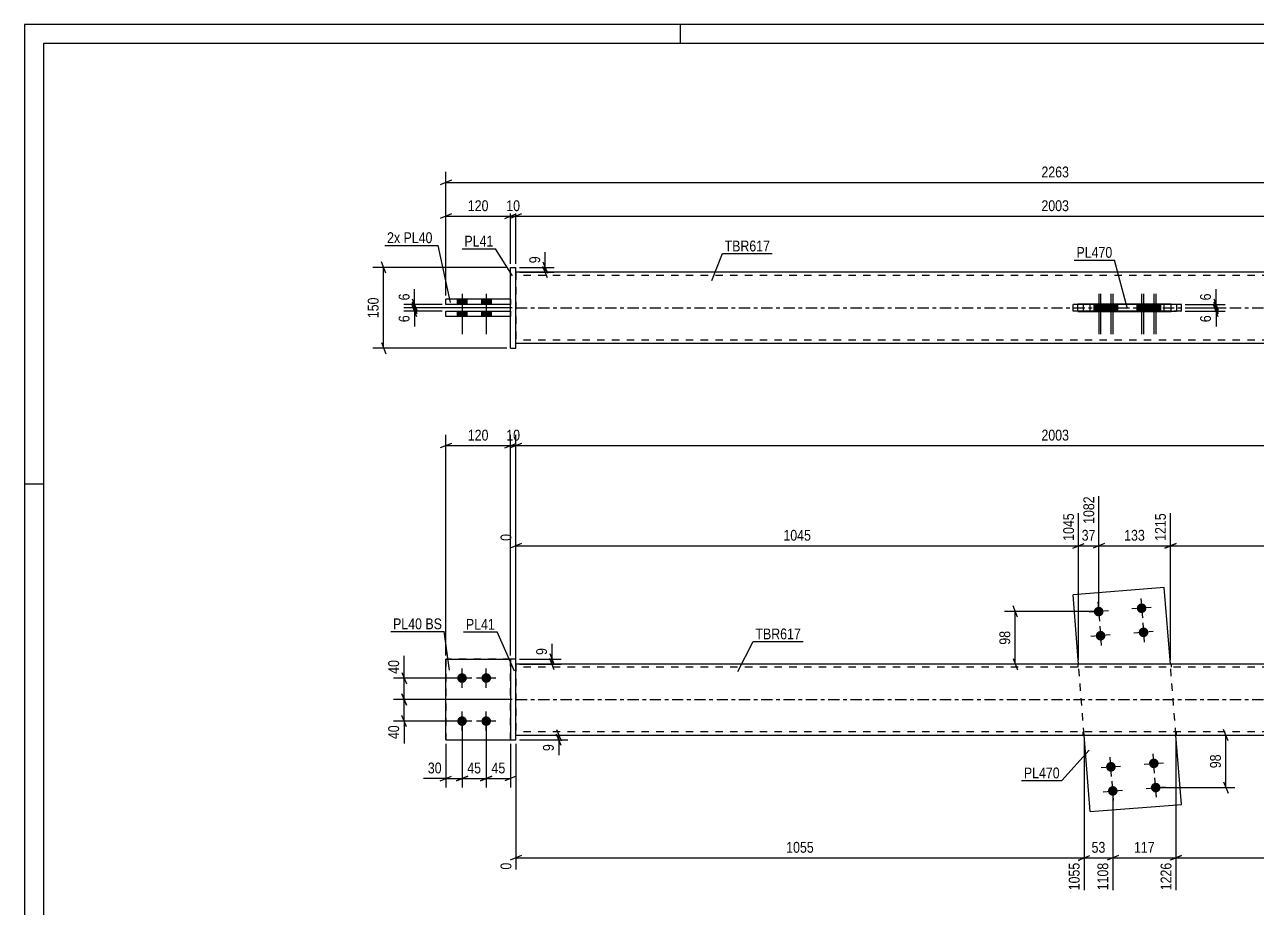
# Model space of a CAD drawing. Header units: millimetres. Extents: x 0 to 594, y 0 to 420.
# Drawn here: x 0 to 327, y 185.4 to 420 of the extents above; entities that cross this region are included whole.
import ezdxf

# ---------------------------------------------------------------- set-up
doc = ezdxf.new("R2010")
doc.units = ezdxf.units.MM
doc.linetypes.add('DXK_LINE_DOT2', pattern=[3.9198, 1.9599, -1.9599])
doc.linetypes.add('DXK_LINE_DOT3', pattern=[5.9187, 2.979, -0.9799, 0.9799, -0.9799])
doc.styles.add('Arial Narrow', font='ARIALN.TTF', dxfattribs={"height": 0.2})

# ---------------------------------------------------------------- blocks, each defined once
blk = doc.blocks.new('Unknown-585759001-1127')
at = {"color": 5, "linetype": 'Continuous'}
for p, q in [((594, 420), (0, 420)), ((0, 420), (0, 0)), ((174, 415), (174, 420)), ((589, 415), (5, 415)), ((5, 415), (5, 5)), ((5, 298), (0, 298))]:
    blk.add_line(p, q, dxfattribs=at)
blk = doc.blocks.new('Bolt-585759001-1925 - 1917')
at = {"linetype": 'Continuous'}
for points in [[(286.88, 222.91, -1), (289.45, 223.11, -1)], [(298.28, 223.8, -1), (300.84, 224, -1)], [(287.39, 216.5, -1), (289.95, 216.7, -1)], [(298.78, 217.39, -1), (301.35, 217.59, -1)]]:
    blk.add_hatch(color=1, dxfattribs=at).paths.add_polyline_path(points)
at = {"color": 1, "linetype": 'Continuous'}
for p, q in [((299.76, 221.34), (299.36, 226.47)), ((285.6, 222.8), (290.73, 223.21)), ((288.37, 220.44), (287.97, 225.57)), ((297, 223.7), (302.12, 224.1)), ((288.87, 214.03), (288.47, 219.16)), ((300.27, 214.93), (299.86, 220.06)), ((286.11, 216.4), (291.23, 216.8)), ((297.5, 217.29), (302.63, 217.69))]:
    blk.add_line(p, q, dxfattribs=at)
blk = doc.blocks.new('Bolt-585759001-1926 - 1917')
at = {"linetype": 'Continuous'}
for points in [[(286.21, 264.31, -1), (283.65, 264.11, -1)], [(297.6, 265.21, -1), (295.04, 265.01, -1)], [(286.71, 257.9, -1), (284.15, 257.7, -1)], [(298.11, 258.8, -1), (295.54, 258.6, -1)]]:
    blk.add_hatch(color=1, dxfattribs=at).paths.add_polyline_path(points)
at = {"color": 1, "linetype": 'Continuous'}
for p, q in [((284.73, 266.77), (285.13, 261.65)), ((298.89, 265.31), (293.76, 264.9)), ((296.12, 267.67), (296.52, 262.54)), ((287.49, 264.41), (282.36, 264.01)), ((285.23, 260.37), (285.63, 255.24)), ((299.39, 258.9), (294.26, 258.5)), ((296.62, 261.26), (297.03, 256.13)), ((288, 258), (282.87, 257.6))]:
    blk.add_line(p, q, dxfattribs=at)
blk = doc.blocks.new('Part-585759001-1943 - 1917')
at = {"color": 2, "linetype": 'Continuous'}
for p, q in [((302.34, 270.59), (278.13, 268.69)), ((279.57, 250.28), (278.13, 268.69)), ((303.94, 250.28), (302.34, 270.59)), ((282.65, 211.11), (281.06, 231.42)), ((306.86, 213.01), (305.42, 231.42)), ((282.65, 211.11), (306.86, 213.01))]:
    blk.add_line(p, q, dxfattribs=at)
at = {"color": 7, "linetype": 'DXK_LINE_DOT2'}
for p, q in [((281.06, 231.42), (279.57, 250.28)), ((305.42, 231.42), (303.94, 250.28))]:
    blk.add_line(p, q, dxfattribs=at)
blk = doc.blocks.new('Bolt-585759001-1927 - 1917')
at = {"linetype": 'Continuous'}
for points in [[(116.03, 245.28, -1), (116.03, 247.85, -1)], [(122.46, 245.28, -1), (122.46, 247.85, -1)], [(116.03, 233.85, -1), (116.03, 236.42, -1)], [(122.46, 233.85, -1), (122.46, 236.42, -1)]]:
    blk.add_hatch(color=1, dxfattribs=at).paths.add_polyline_path(points)
at = {"color": 1, "linetype": 'Continuous'}
for p, q in [((116.03, 243.99), (116.03, 249.14)), ((122.46, 243.99), (122.46, 249.14)), ((118.6, 246.57), (113.46, 246.57)), ((125.03, 246.57), (119.89, 246.57)), ((116.03, 232.57), (116.03, 237.71)), ((122.46, 232.57), (122.46, 237.71)), ((118.6, 235.14), (113.46, 235.14)), ((125.03, 235.14), (119.89, 235.14))]:
    blk.add_line(p, q, dxfattribs=at)
blk = doc.blocks.new('Part-585759001-1958 - 1917')
at = {"color": 2, "linetype": 'Continuous'}
for p, q in [((130.32, 251.57), (128.89, 251.57)), ((128.89, 251.57), (128.89, 230.14)), ((130.32, 230.14), (130.32, 251.57)), ((128.89, 230.14), (130.32, 230.14))]:
    blk.add_line(p, q, dxfattribs=at)
blk = doc.blocks.new('Part-585759001-1963 - 1917')
at = {"color": 7, "linetype": 'DXK_LINE_DOT2'}
for p, q in [((128.89, 251.57), (111.74, 251.57)), ((111.74, 251.57), (111.74, 230.14)), ((128.89, 230.14), (128.89, 251.57)), ((111.74, 230.14), (128.89, 230.14))]:
    blk.add_line(p, q, dxfattribs=at)
blk = doc.blocks.new('Part-585759001-1968 - 1917')
at = {"color": 2, "linetype": 'Continuous'}
for p, q in [((111.74, 230.14), (111.74, 251.57)), ((111.74, 251.57), (128.89, 251.57)), ((111.74, 230.14), (128.89, 230.14))]:
    blk.add_line(p, q, dxfattribs=at)
at = {"color": 7, "linetype": 'DXK_LINE_DOT2'}
blk.add_line((128.89, 230.14), (128.89, 251.57), dxfattribs=at)
blk = doc.blocks.new('Part-585759001-1984 - 1917')
at = {"linetype": 'Continuous'}
blk.add_hatch(color=2, dxfattribs=at).paths.add_polyline_path([(373.62, 250.28), (372.82, 251.68), (374.42, 251.68)])
at = {"color": 2, "linetype": 'Continuous'}
for p, q in [((416.48, 250.28), (130.32, 250.28)), ((373.62, 250.28), (372.82, 251.68)), ((372.82, 251.68), (374.42, 251.68)), ((374.42, 251.68), (373.62, 250.28)), ((130.32, 231.42), (416.48, 231.42))]:
    blk.add_line(p, q, dxfattribs=at)
at = {"color": 7, "linetype": 'DXK_LINE_DOT2'}
for p, q in [((130.32, 250.28), (130.32, 231.42)), ((416.48, 249.42), (130.32, 249.42)), ((279.43, 250.28), (279.43, 249.42)), ((304.15, 250.28), (304.15, 249.42)), ((416.48, 231.42), (416.48, 250.28)), ((416.48, 232.28), (130.32, 232.28)), ((280.85, 231.42), (280.85, 232.28)), ((305.56, 231.42), (305.56, 232.28))]:
    blk.add_line(p, q, dxfattribs=at)
at = {"color": 7, "linetype": 'DXK_LINE_DOT3'}
blk.add_line((130.32, 240.85), (416.48, 240.85), dxfattribs=at)
at = {"color": 2, "linetype": 'Continuous'}
blk.add_circle((373.62, 251.18), 1, dxfattribs=at)
blk = doc.blocks.new('Bolt-585759001-2445 - 2437')
at = {"linetype": 'Continuous'}
for points in [[(114.74, 345.69), (117.32, 345.69), (117.32, 347.11), (114.74, 347.11)], [(114.74, 345.69), (117.32, 345.69), (117.32, 347.11), (114.74, 347.11)], [(121.17, 345.69), (123.74, 345.69), (123.74, 347.11), (121.17, 347.11)], [(121.17, 345.69), (123.74, 345.69), (123.74, 347.11), (121.17, 347.11)], [(114.74, 342.54), (117.32, 342.54), (117.32, 343.97), (114.74, 343.97)], [(114.74, 342.54), (117.32, 342.54), (117.32, 343.97), (114.74, 343.97)], [(121.17, 342.54), (123.74, 342.54), (123.74, 343.97), (121.17, 343.97)], [(121.17, 342.54), (123.74, 342.54), (123.74, 343.97), (121.17, 343.97)]]:
    blk.add_hatch(color=1, dxfattribs=at).paths.add_polyline_path(points)
at = {"color": 1, "linetype": 'Continuous'}
for p, q in [((114.74, 347.11), (114.74, 345.69)), ((114.74, 347.11), (114.74, 345.69)), ((116.03, 348.54), (116.03, 337.83)), ((116.03, 348.54), (116.03, 337.83)), ((117.32, 347.11), (117.32, 345.69)), ((117.32, 347.11), (117.32, 345.69)), ((121.17, 347.11), (121.17, 345.69)), ((121.17, 347.11), (121.17, 345.69)), ((122.46, 348.54), (122.46, 337.83)), ((122.46, 348.54), (122.46, 337.83)), ((123.74, 347.11), (123.74, 345.69)), ((123.74, 347.11), (123.74, 345.69)), ((114.74, 343.97), (114.74, 342.54)), ((114.74, 343.97), (114.74, 342.54)), ((117.32, 343.97), (117.32, 342.54)), ((117.32, 343.97), (117.32, 342.54)), ((121.17, 343.97), (121.17, 342.54)), ((121.17, 343.97), (121.17, 342.54)), ((123.74, 343.97), (123.74, 342.54)), ((123.74, 343.97), (123.74, 342.54))]:
    blk.add_line(p, q, dxfattribs=at)
blk = doc.blocks.new('Part-585759001-2450 - 2437')
at = {"color": 2, "linetype": 'Continuous'}
for p, q in [((278.13, 343.97), (278.13, 345.69)), ((304.15, 345.69), (278.13, 345.69)), ((304.15, 343.97), (278.13, 343.97)), ((302.34, 343.97), (302.34, 345.69))]:
    blk.add_line(p, q, dxfattribs=at)
at = {"color": 7, "linetype": 'DXK_LINE_DOT2'}
for p, q in [((282.65, 343.97), (282.65, 345.69)), ((306.86, 345.69), (304.15, 345.69)), ((306.86, 343.97), (304.15, 343.97)), ((306.86, 343.97), (306.86, 345.69))]:
    blk.add_line(p, q, dxfattribs=at)
blk = doc.blocks.new('Part-585759001-2455 - 2437')
at = {"color": 2, "linetype": 'Continuous'}
for p, q in [((111.74, 343.97), (128.89, 343.97)), ((111.74, 342.54), (111.74, 343.97)), ((128.89, 343.97), (128.89, 342.54)), ((128.89, 342.54), (111.74, 342.54))]:
    blk.add_line(p, q, dxfattribs=at)
blk = doc.blocks.new('Bolt-585759001-2461 - 2437')
at = {"linetype": 'Continuous'}
for points in [[(286.88, 343.97), (289.45, 343.97), (289.45, 345.69), (286.88, 345.69)], [(287.38, 343.97), (289.96, 343.97), (289.96, 345.69), (287.38, 345.69)], [(298.27, 343.97), (300.85, 343.97), (300.85, 345.69), (298.27, 345.69)], [(298.78, 343.97), (301.35, 343.97), (301.35, 345.69), (298.78, 345.69)]]:
    blk.add_hatch(color=1, dxfattribs=at).paths.add_polyline_path(points)
at = {"color": 1, "linetype": 'Continuous'}
for p, q in [((288.17, 348.54), (288.17, 337.83)), ((288.67, 348.54), (288.67, 337.83)), ((299.56, 348.54), (299.56, 337.83)), ((300.06, 348.54), (300.06, 337.83)), ((286.88, 345.69), (286.88, 343.97)), ((287.38, 345.69), (287.38, 343.97)), ((289.45, 345.69), (289.45, 343.97)), ((289.96, 345.69), (289.96, 343.97)), ((298.27, 345.69), (298.27, 343.97)), ((298.78, 345.69), (298.78, 343.97)), ((300.85, 345.69), (300.85, 343.97)), ((301.35, 345.69), (301.35, 343.97))]:
    blk.add_line(p, q, dxfattribs=at)
blk = doc.blocks.new('Bolt-585759001-2462 - 2437')
at = {"linetype": 'Continuous'}
for points in [[(286.21, 345.69), (283.64, 345.69), (283.64, 343.97), (286.21, 343.97)], [(286.72, 345.69), (284.15, 345.69), (284.15, 343.97), (286.72, 343.97)], [(297.61, 345.69), (295.04, 345.69), (295.04, 343.97), (297.61, 343.97)], [(298.11, 345.69), (295.54, 345.69), (295.54, 343.97), (298.11, 343.97)]]:
    blk.add_hatch(color=1, dxfattribs=at).paths.add_polyline_path(points)
at = {"color": 1, "linetype": 'Continuous'}
for p, q in [((284.93, 348.54), (284.93, 337.83)), ((285.43, 348.54), (285.43, 337.83)), ((296.32, 348.54), (296.32, 337.83)), ((296.83, 348.54), (296.83, 337.83)), ((283.64, 345.69), (283.64, 343.97)), ((284.15, 345.69), (284.15, 343.97)), ((286.21, 345.69), (286.21, 343.97)), ((286.72, 345.69), (286.72, 343.97)), ((295.04, 345.69), (295.04, 343.97)), ((295.54, 345.69), (295.54, 343.97)), ((297.61, 345.69), (297.61, 343.97)), ((298.11, 345.69), (298.11, 343.97))]:
    blk.add_line(p, q, dxfattribs=at)
blk = doc.blocks.new('Part-585759001-2472 - 2437')
at = {"linetype": 'Continuous'}
blk.add_hatch(color=2, dxfattribs=at).paths.add_polyline_path([(373.62, 344.83), (372.82, 346.23), (374.42, 346.23)])
at = {"color": 2, "linetype": 'Continuous'}
for p, q in [((416.48, 354.26), (130.32, 354.26)), ((279.43, 345.83), (279.43, 345.69)), ((304.15, 345.83), (279.43, 345.83)), ((279.43, 343.83), (279.43, 343.97)), ((279.43, 343.83), (304.15, 343.83)), ((280.85, 345.69), (280.85, 345.83)), ((280.85, 343.83), (280.85, 343.97)), ((304.15, 343.83), (304.15, 345.83)), ((373.62, 344.83), (372.82, 346.23)), ((372.82, 346.23), (374.42, 346.23)), ((374.42, 346.23), (373.62, 344.83)), ((416.48, 335.4), (130.32, 335.4))]:
    blk.add_line(p, q, dxfattribs=at)
at = {"color": 7, "linetype": 'DXK_LINE_DOT2'}
for p, q in [((130.32, 354.26), (130.32, 335.4)), ((416.48, 353.4), (130.32, 353.4)), ((416.48, 354.26), (416.48, 335.4)), ((279.43, 343.97), (279.43, 345.83)), ((280.85, 345.83), (280.85, 343.97)), ((304.15, 345.83), (305.56, 345.83)), ((305.56, 343.83), (304.15, 343.83)), ((305.56, 345.83), (305.56, 343.83)), ((416.48, 336.26), (130.32, 336.26))]:
    blk.add_line(p, q, dxfattribs=at)
at = {"color": 7, "linetype": 'DXK_LINE_DOT3'}
blk.add_line((130.32, 344.83), (416.48, 344.83), dxfattribs=at)
at = {"color": 2, "linetype": 'Continuous'}
blk.add_circle((373.62, 345.73), 1, dxfattribs=at)
blk = doc.blocks.new('Part-585759001-2487 - 2437')
at = {"color": 2, "linetype": 'Continuous'}
for p, q in [((128.89, 347.11), (111.74, 347.11)), ((111.74, 345.69), (111.74, 347.11)), ((128.89, 347.11), (128.89, 345.69)), ((128.89, 345.69), (111.74, 345.69))]:
    blk.add_line(p, q, dxfattribs=at)
blk = doc.blocks.new('Part-585759001-2492 - 2437')
at = {"color": 2, "linetype": 'Continuous'}
for p, q in [((128.89, 334.11), (128.89, 355.54)), ((128.89, 355.54), (130.32, 355.54)), ((130.32, 334.11), (130.32, 355.54)), ((128.89, 334.11), (130.32, 334.11))]:
    blk.add_line(p, q, dxfattribs=at)
blk = doc.blocks.new('StraightDimension-585759001-2059 - 1917')
at = {"color": 7, "linetype": 'Continuous'}
for p, q in [((116.03, 234.14), (116.03, 217.51)), ((122.46, 234.14), (122.46, 217.51)), ((114.53, 219.31), (117.53, 220.51)), ((116.03, 219.91), (122.46, 219.91)), ((123.96, 220.51), (120.96, 219.31))]:
    blk.add_line(p, q, dxfattribs=at)
at = {"color": 0}
blk.add_wipeout([(121.67, 220.66), (121.67, 224.86), (116.82, 224.86), (116.82, 220.66)], dxfattribs=at)
at = {"color": 3, "style": 'Arial Narrow'}
blk.add_text('45', height=2.863, dxfattribs=at).set_placement((117.42, 221.26))
blk = doc.blocks.new('StraightDimension-585759001-2018 - 1917')
at = {"color": 7, "linetype": 'Continuous'}
for p, q in [((284.93, 265.21), (284.93, 294.8)), ((303.94, 251.28), (303.94, 290.3)), ((286.43, 282.28), (283.43, 281.08)), ((284.93, 281.68), (303.94, 281.68)), ((302.44, 281.08), (305.44, 282.28))]:
    blk.add_line(p, q, dxfattribs=at)
at = {"color": 0}
blk.add_wipeout([(297.77, 282.43), (297.77, 286.63), (291.09, 286.63), (291.09, 282.43)], dxfattribs=at)
at = {"color": 3, "style": 'Arial Narrow'}
blk.add_text('133', height=2.863, dxfattribs=at).set_placement((291.69, 283.03))
at = {"color": 0, "linetype": 'Continuous'}
blk.add_wipeout([(303.34, 290.9), (299.14, 290.9), (299.14, 282.38), (303.34, 282.38)], dxfattribs=at)
at = {"color": 3, "linetype": 'Continuous', "style": 'Arial Narrow'}
blk.add_text('1215', height=2.863, rotation=90.0002, dxfattribs=at).set_placement((302.74, 282.98))
blk = doc.blocks.new('StraightDimension-585759001-2166 - 1917')
at = {"color": 7, "linetype": 'Continuous'}
for p, q in [((100.08, 242.35), (101.28, 239.35)), ((129.32, 240.85), (97.83, 240.85)), ((100.68, 235.14), (100.68, 240.85)), ((101.28, 233.64), (100.08, 236.64)), ((115.03, 235.14), (97.83, 235.14))]:
    blk.add_line(p, q, dxfattribs=at)
at = {"color": 0}
blk.add_wipeout([(99.93, 234.61), (95.73, 234.61), (95.73, 229.76), (99.93, 229.76)], dxfattribs=at)
at = {"color": 7, "linetype": 'Continuous'}
blk.add_line((100.68, 235.14), (100.68, 229.23), dxfattribs=at)
blk.add_line((100.68, 235.14), (100.68, 229.23), dxfattribs=at)
at = {"color": 3, "style": 'Arial Narrow'}
blk.add_text('40', height=2.863, rotation=90.0002, dxfattribs=at).set_placement((99.33, 230.36))
blk = doc.blocks.new('StraightDimension-585759001-2351 - 1917')
at = {"color": 7, "linetype": 'Continuous'}
for p, q in [((128.89, 252.57), (128.89, 311.11)), ((130.32, 252.57), (130.32, 311.11)), ((127.39, 307.66), (130.39, 308.86)), ((131.82, 308.86), (128.82, 307.66)), ((128.89, 308.26), (130.32, 308.26))]:
    blk.add_line(p, q, dxfattribs=at)
at = {"color": 0}
blk.add_wipeout([(132.03, 309.01), (132.03, 313.21), (127.17, 313.21), (127.17, 309.01)], dxfattribs=at)
at = {"color": 3, "style": 'Arial Narrow'}
blk.add_text('10', height=2.863, dxfattribs=at).set_placement((127.77, 309.61))
blk = doc.blocks.new('StraightDimension-585759001-2080 - 1917')
at = {"color": 7, "linetype": 'Continuous'}
for p, q in [((305.42, 230.42), (305.42, 190.23)), ((416.48, 229.14), (416.48, 190.23)), ((306.92, 199.45), (303.92, 198.25)), ((305.42, 198.85), (416.48, 198.85)), ((414.98, 198.25), (417.98, 199.45))]:
    blk.add_line(p, q, dxfattribs=at)
at = {"color": 0}
blk.add_wipeout([(364.29, 199.6), (364.29, 203.8), (357.61, 203.8), (357.61, 199.6)], dxfattribs=at)
at = {"color": 0, "linetype": 'Continuous'}
blk.add_wipeout([(415.88, 198.15), (411.68, 198.15), (411.68, 189.63), (415.88, 189.63)], dxfattribs=at)
at = {"color": 3, "style": 'Arial Narrow'}
blk.add_text('777', height=2.863, dxfattribs=at).set_placement((358.21, 200.2))
at = {"color": 3, "linetype": 'Continuous', "style": 'Arial Narrow'}
blk.add_text('2003', height=2.863, rotation=90.0002, dxfattribs=at).set_placement((415.28, 190.23))
blk = doc.blocks.new('StraightDimension-585759001-2066 - 1917')
at = {"color": 7, "linetype": 'Continuous'}
for p, q in [((122.46, 234.14), (122.46, 217.51)), ((128.89, 229.14), (128.89, 217.51)), ((120.96, 219.31), (123.96, 220.51)), ((122.46, 219.91), (128.89, 219.91)), ((130.39, 220.51), (127.39, 219.31))]:
    blk.add_line(p, q, dxfattribs=at)
at = {"color": 0}
blk.add_wipeout([(128.1, 220.66), (128.1, 224.86), (123.25, 224.86), (123.25, 220.66)], dxfattribs=at)
at = {"color": 3, "style": 'Arial Narrow'}
blk.add_text('45', height=2.863, dxfattribs=at).set_placement((123.85, 221.26))
blk = doc.blocks.new('StraightDimension-585759001-2133 - 1917')
at = {"color": 7, "linetype": 'Continuous'}
for p, q in [((141.12, 232.92), (142.32, 229.92)), ((131.32, 231.42), (144.12, 231.42)), ((131.32, 230.14), (144.12, 230.14)), ((142.32, 228.64), (141.12, 231.64)), ((141.72, 230.14), (141.72, 231.42))]:
    blk.add_line(p, q, dxfattribs=at)
at = {"color": 0}
blk.add_wipeout([(140.97, 229.61), (136.77, 229.61), (136.77, 226.58), (140.97, 226.58)], dxfattribs=at)
at = {"color": 7, "linetype": 'Continuous'}
blk.add_line((141.72, 230.14), (141.72, 226.06), dxfattribs=at)
blk.add_line((141.72, 230.14), (141.72, 226.06), dxfattribs=at)
at = {"color": 3, "style": 'Arial Narrow'}
blk.add_text('9', height=2.86, rotation=90.0002, dxfattribs=at).set_placement((140.37, 227.18))
blk = doc.blocks.new('StraightDimension-585759001-2342 - 1917')
at = {"color": 7, "linetype": 'Continuous'}
for p, q in [((130.32, 252.57), (130.32, 311.11)), ((416.48, 252.57), (416.48, 311.11)), ((131.82, 308.86), (128.82, 307.66)), ((130.32, 308.26), (416.48, 308.26)), ((414.98, 307.66), (417.98, 308.86))]:
    blk.add_line(p, q, dxfattribs=at)
at = {"color": 0}
blk.add_wipeout([(277.65, 309.01), (277.65, 313.21), (269.14, 313.21), (269.14, 309.01)], dxfattribs=at)
at = {"color": 3, "style": 'Arial Narrow'}
blk.add_text('2003', height=2.863, dxfattribs=at).set_placement((269.74, 309.61))
blk = doc.blocks.new('StraightDimension-585759001-2002 - 1917')
at = {"color": 7, "linetype": 'Continuous'}
for p, q in [((284.93, 265.21), (284.93, 294.8)), ((279.57, 251.28), (279.57, 290.3)), ((278.07, 281.08), (281.07, 282.28)), ((279.57, 281.68), (284.93, 281.68)), ((286.43, 282.28), (283.43, 281.08))]:
    blk.add_line(p, q, dxfattribs=at)
at = {"color": 0}
blk.add_wipeout([(284.68, 282.43), (284.68, 286.63), (279.82, 286.63), (279.82, 282.43)], dxfattribs=at)
at = {"color": 0, "linetype": 'Continuous'}
blk.add_wipeout([(284.33, 295.4), (280.13, 295.4), (280.13, 286.88), (284.33, 286.88)], dxfattribs=at)
at = {"color": 3, "linetype": 'Continuous', "style": 'Arial Narrow'}
blk.add_text('1082', height=2.863, rotation=90.0002, dxfattribs=at).set_placement((283.73, 287.48))
at = {"color": 3, "style": 'Arial Narrow'}
blk.add_text('37', height=2.863, dxfattribs=at).set_placement((280.42, 283.03))
blk = doc.blocks.new('StraightDimension-585759001-2142 - 1917')
at = {"color": 7, "linetype": 'Continuous'}
for p, q in [((139.31, 253.07), (140.51, 250.07)), ((131.32, 251.57), (142.31, 251.57)), ((131.32, 250.28), (142.31, 250.28)), ((140.51, 248.78), (139.31, 251.78)), ((139.91, 250.28), (139.91, 251.57))]:
    blk.add_line(p, q, dxfattribs=at)
at = {"color": 0}
blk.add_wipeout([(139.16, 255.12), (134.96, 255.12), (134.96, 252.09), (139.16, 252.09)], dxfattribs=at)
at = {"color": 7, "linetype": 'Continuous'}
blk.add_line((139.91, 251.57), (139.91, 255.64), dxfattribs=at)
blk.add_line((139.91, 251.57), (139.91, 255.64), dxfattribs=at)
at = {"color": 3, "style": 'Arial Narrow'}
blk.add_text('9', height=2.86, rotation=90.0002, dxfattribs=at).set_placement((138.56, 252.69))
blk = doc.blocks.new('StraightDimension-585759001-2120 - 1917')
at = {"color": 7, "linetype": 'Continuous'}
for p, q in [((130.32, 229.14), (130.32, 195.72)), ((281.06, 230.42), (281.06, 190.23)), ((131.82, 199.45), (128.82, 198.25)), ((130.32, 198.85), (281.06, 198.85)), ((279.56, 198.25), (282.56, 199.45))]:
    blk.add_line(p, q, dxfattribs=at)
at = {"color": 0}
blk.add_wipeout([(209.94, 199.6), (209.94, 203.8), (201.43, 203.8), (201.43, 199.6)], dxfattribs=at)
at = {"color": 0, "linetype": 'Continuous'}
for points in [[(129.72, 198.15), (125.52, 198.15), (125.52, 195.12), (129.72, 195.12)], [(280.46, 198.15), (276.26, 198.15), (276.26, 189.63), (280.46, 189.63)]]:
    blk.add_wipeout(points, dxfattribs=at)
at = {"color": 3, "style": 'Arial Narrow'}
blk.add_text('1055', height=2.863, dxfattribs=at).set_placement((202.03, 200.2))
at = {"color": 3, "linetype": 'Continuous', "style": 'Arial Narrow'}
for s, height, p in [('0', 2.86, (129.12, 195.72)), ('1055', 2.863, (279.86, 190.23))]:
    blk.add_text(s, height=height, rotation=90.0002, dxfattribs=at).set_placement(p)
blk = doc.blocks.new('StraightDimension-585759001-1986 - 1917')
at = {"color": 7, "linetype": 'Continuous'}
for p, q in [((279.57, 251.28), (279.57, 290.3)), ((130.32, 251.28), (130.32, 284.81)), ((131.82, 282.28), (128.82, 281.08)), ((130.32, 281.68), (279.57, 281.68)), ((278.07, 281.08), (281.07, 282.28))]:
    blk.add_line(p, q, dxfattribs=at)
at = {"color": 0, "linetype": 'Continuous'}
for points in [[(278.97, 290.9), (274.77, 290.9), (274.77, 282.38), (278.97, 282.38)], [(129.72, 285.41), (125.52, 285.41), (125.52, 282.38), (129.72, 282.38)]]:
    blk.add_wipeout(points, dxfattribs=at)
at = {"color": 0}
blk.add_wipeout([(209.2, 282.43), (209.2, 286.63), (200.69, 286.63), (200.69, 282.43)], dxfattribs=at)
at = {"color": 3, "linetype": 'Continuous', "style": 'Arial Narrow'}
for s, height, p in [('1045', 2.863, (278.37, 282.98)), ('0', 2.86, (129.12, 282.98))]:
    blk.add_text(s, height=height, rotation=90.0002, dxfattribs=at).set_placement(p)
at = {"color": 3, "style": 'Arial Narrow'}
blk.add_text('1045', height=2.863, dxfattribs=at).set_placement((201.29, 283.03))
blk = doc.blocks.new('StraightDimension-585759001-2034 - 1917')
at = {"color": 7, "linetype": 'Continuous'}
for p, q in [((303.94, 251.28), (303.94, 290.3)), ((416.48, 252.57), (416.48, 290.3)), ((305.44, 282.28), (302.44, 281.08)), ((303.94, 281.68), (416.48, 281.68)), ((414.98, 281.08), (417.98, 282.28))]:
    blk.add_line(p, q, dxfattribs=at)
at = {"color": 0, "linetype": 'Continuous'}
blk.add_wipeout([(415.88, 290.9), (411.68, 290.9), (411.68, 282.38), (415.88, 282.38)], dxfattribs=at)
at = {"color": 0}
blk.add_wipeout([(363.55, 282.43), (363.55, 286.63), (356.86, 286.63), (356.86, 282.43)], dxfattribs=at)
at = {"color": 3, "linetype": 'Continuous', "style": 'Arial Narrow'}
blk.add_text('2003', height=2.863, rotation=90.0002, dxfattribs=at).set_placement((415.28, 282.98))
at = {"color": 3, "style": 'Arial Narrow'}
blk.add_text('788', height=2.863, dxfattribs=at).set_placement((357.46, 283.03))
blk = doc.blocks.new('StraightDimension-585759001-2049 - 1917')
at = {"color": 7, "linetype": 'Continuous'}
for p, q in [((116.03, 234.14), (116.03, 217.51)), ((111.74, 229.14), (111.74, 217.51)), ((110.24, 219.31), (113.24, 220.51)), ((111.74, 219.91), (116.03, 219.91)), ((117.53, 220.51), (114.53, 219.31))]:
    blk.add_line(p, q, dxfattribs=at)
at = {"color": 0}
blk.add_wipeout([(111.22, 220.66), (111.22, 224.86), (106.36, 224.86), (106.36, 220.66)], dxfattribs=at)
at = {"color": 7, "linetype": 'Continuous'}
blk.add_line((111.74, 219.91), (105.84, 219.91), dxfattribs=at)
blk.add_line((111.74, 219.91), (105.84, 219.91), dxfattribs=at)
at = {"color": 3, "style": 'Arial Narrow'}
blk.add_text('30', height=2.863, dxfattribs=at).set_placement((106.96, 221.26))
blk = doc.blocks.new('StraightDimension-585759001-2092 - 1917')
at = {"color": 7, "linetype": 'Continuous'}
for p, q in [((305.42, 230.42), (305.42, 190.23)), ((288.67, 215.6), (288.67, 190.23)), ((290.17, 199.45), (287.17, 198.25)), ((288.67, 198.85), (305.42, 198.85)), ((303.92, 198.25), (306.92, 199.45))]:
    blk.add_line(p, q, dxfattribs=at)
at = {"color": 0}
blk.add_wipeout([(300.39, 199.6), (300.39, 203.8), (293.7, 203.8), (293.7, 199.6)], dxfattribs=at)
at = {"color": 3, "style": 'Arial Narrow'}
blk.add_text('117', height=2.863, dxfattribs=at).set_placement((294.3, 200.2))
at = {"color": 0, "linetype": 'Continuous'}
blk.add_wipeout([(304.82, 198.15), (300.62, 198.15), (300.62, 189.63), (304.82, 189.63)], dxfattribs=at)
at = {"color": 3, "linetype": 'Continuous', "style": 'Arial Narrow'}
blk.add_text('1226', height=2.863, rotation=90.0002, dxfattribs=at).set_placement((304.22, 190.23))
blk = doc.blocks.new('StraightDimension-585759001-2106 - 1917')
at = {"color": 7, "linetype": 'Continuous'}
for p, q in [((281.06, 230.42), (281.06, 190.23)), ((288.67, 215.6), (288.67, 190.23)), ((279.56, 198.25), (282.56, 199.45)), ((281.06, 198.85), (288.67, 198.85)), ((290.17, 199.45), (287.17, 198.25))]:
    blk.add_line(p, q, dxfattribs=at)
at = {"color": 0}
blk.add_wipeout([(287.29, 199.6), (287.29, 203.8), (282.44, 203.8), (282.44, 199.6)], dxfattribs=at)
at = {"color": 3, "style": 'Arial Narrow'}
blk.add_text('53', height=2.863, dxfattribs=at).set_placement((283.04, 200.2))
at = {"color": 0, "linetype": 'Continuous'}
blk.add_wipeout([(288.07, 198.15), (283.87, 198.15), (283.87, 189.63), (288.07, 189.63)], dxfattribs=at)
at = {"color": 3, "linetype": 'Continuous', "style": 'Arial Narrow'}
blk.add_text('1108', height=2.863, rotation=90.0002, dxfattribs=at).set_placement((287.47, 190.23))
blk = doc.blocks.new('StraightDimension-585759001-2151 - 1917')
at = {"color": 7, "linetype": 'Continuous'}
for p, q in [((115.03, 246.57), (97.83, 246.57)), ((100.08, 248.07), (101.28, 245.07)), ((100.68, 240.85), (100.68, 246.57)), ((101.28, 239.35), (100.08, 242.35)), ((129.32, 240.85), (97.83, 240.85))]:
    blk.add_line(p, q, dxfattribs=at)
at = {"color": 0}
blk.add_wipeout([(99.93, 251.95), (95.73, 251.95), (95.73, 247.09), (99.93, 247.09)], dxfattribs=at)
at = {"color": 7, "linetype": 'Continuous'}
blk.add_line((100.68, 246.57), (100.68, 252.47), dxfattribs=at)
blk.add_line((100.68, 246.57), (100.68, 252.47), dxfattribs=at)
at = {"color": 3, "style": 'Arial Narrow'}
blk.add_text('40', height=2.863, rotation=90.0002, dxfattribs=at).set_placement((99.33, 247.69))
blk = doc.blocks.new('StraightDimension-585759001-2229 - 1917')
at = {"color": 7, "linetype": 'Continuous'}
for p, q in [((319.28, 229.92), (318.08, 232.92)), ((282.06, 231.42), (321.08, 231.42)), ((318.68, 217.49), (318.68, 231.42)), ((301.06, 217.49), (321.08, 217.49)), ((318.08, 218.99), (319.28, 215.99))]:
    blk.add_line(p, q, dxfattribs=at)
at = {"color": 0}
blk.add_wipeout([(317.93, 226.89), (313.73, 226.89), (313.73, 222.03), (317.93, 222.03)], dxfattribs=at)
at = {"color": 3, "style": 'Arial Narrow'}
blk.add_text('98', height=2.863, rotation=90.0002, dxfattribs=at).set_placement((317.33, 222.63))
blk = doc.blocks.new('StraightDimension-585759001-2273 - 1917')
at = {"color": 7, "linetype": 'Continuous'}
for p, q in [((263.4, 262.71), (262.2, 265.71)), ((283.93, 264.21), (259.95, 264.21)), ((262.8, 250.28), (262.8, 264.21)), ((302.94, 250.28), (259.95, 250.28)), ((262.2, 251.78), (263.4, 248.78))]:
    blk.add_line(p, q, dxfattribs=at)
at = {"color": 0}
blk.add_wipeout([(262.05, 259.67), (257.85, 259.67), (257.85, 254.82), (262.05, 254.82)], dxfattribs=at)
at = {"color": 3, "style": 'Arial Narrow'}
blk.add_text('98', height=2.863, rotation=90.0002, dxfattribs=at).set_placement((261.45, 255.42))
blk = doc.blocks.new('StraightDimension-585759001-2368 - 1917')
at = {"color": 7, "linetype": 'Continuous'}
for p, q in [((111.74, 252.57), (111.74, 311.11)), ((128.89, 252.57), (128.89, 311.11)), ((113.24, 308.86), (110.24, 307.66)), ((111.74, 308.26), (128.89, 308.26)), ((127.39, 307.66), (130.39, 308.86))]:
    blk.add_line(p, q, dxfattribs=at)
at = {"color": 0}
blk.add_wipeout([(123.66, 309.01), (123.66, 313.21), (116.97, 313.21), (116.97, 309.01)], dxfattribs=at)
at = {"color": 3, "style": 'Arial Narrow'}
blk.add_text('120', height=2.863, dxfattribs=at).set_placement((117.57, 309.61))
blk = doc.blocks.new('StraightDimension-585759001-2547 - 2437')
at = {"color": 7, "linetype": 'Continuous'}
for p, q in [((111.74, 348.11), (111.74, 380.96)), ((435.05, 348.11), (435.05, 380.96)), ((113.24, 378.71), (110.24, 377.51)), ((111.74, 378.11), (435.05, 378.11)), ((433.55, 377.51), (436.55, 378.71))]:
    blk.add_line(p, q, dxfattribs=at)
at = {"color": 0}
blk.add_wipeout([(277.65, 378.86), (277.65, 383.06), (269.14, 383.06), (269.14, 378.86)], dxfattribs=at)
at = {"color": 3, "style": 'Arial Narrow'}
blk.add_text('2263', height=2.863, dxfattribs=at).set_placement((269.74, 379.46))
blk = doc.blocks.new('StraightDimension-585759001-2510 - 2437')
at = {"color": 7, "linetype": 'Continuous'}
for p, q in [((129.32, 344.83), (100.59, 344.83)), ((110.74, 343.97), (100.59, 343.97)), ((102.84, 346.33), (104.04, 343.33)), ((104.04, 342.47), (102.84, 345.47)), ((103.44, 343.97), (103.44, 344.83))]:
    blk.add_line(p, q, dxfattribs=at)
at = {"color": 0}
blk.add_wipeout([(102.69, 343.45), (98.49, 343.45), (98.49, 340.42), (102.69, 340.42)], dxfattribs=at)
at = {"color": 7, "linetype": 'Continuous'}
blk.add_line((103.44, 343.97), (103.44, 339.89), dxfattribs=at)
blk.add_line((103.44, 343.97), (103.44, 339.89), dxfattribs=at)
at = {"color": 3, "style": 'Arial Narrow'}
blk.add_text('6', height=2.86, rotation=90.0002, dxfattribs=at).set_placement((102.09, 341.02))
blk = doc.blocks.new('StraightDimension-585759001-2578 - 2437')
at = {"color": 7, "linetype": 'Continuous'}
for p, q in [((131.82, 369.76), (128.82, 368.56)), ((130.32, 356.54), (130.32, 372.01)), ((414.98, 368.56), (417.98, 369.76)), ((416.48, 356.54), (416.48, 372.01)), ((130.32, 369.16), (416.48, 369.16))]:
    blk.add_line(p, q, dxfattribs=at)
at = {"color": 0}
blk.add_wipeout([(277.65, 369.91), (277.65, 374.11), (269.14, 374.11), (269.14, 369.91)], dxfattribs=at)
at = {"color": 3, "style": 'Arial Narrow'}
blk.add_text('2003', height=2.863, dxfattribs=at).set_placement((269.74, 370.51))
blk = doc.blocks.new('StraightDimension-585759001-2588 - 2437')
at = {"color": 7, "linetype": 'Continuous'}
for p, q in [((113.24, 369.76), (110.24, 368.56)), ((111.74, 348.11), (111.74, 372.01)), ((127.39, 368.56), (130.39, 369.76)), ((128.89, 356.54), (128.89, 372.01)), ((111.74, 369.16), (128.89, 369.16))]:
    blk.add_line(p, q, dxfattribs=at)
at = {"color": 0}
blk.add_wipeout([(123.66, 369.91), (123.66, 374.11), (116.97, 374.11), (116.97, 369.91)], dxfattribs=at)
at = {"color": 3, "style": 'Arial Narrow'}
blk.add_text('120', height=2.863, dxfattribs=at).set_placement((117.57, 370.51))
blk = doc.blocks.new('StraightDimension-585759001-2538 - 2437')
at = {"color": 7, "linetype": 'Continuous'}
for p, q in [((307.86, 344.83), (318.45, 344.83)), ((307.86, 343.97), (318.45, 343.97)), ((315.45, 346.33), (316.65, 343.33)), ((316.65, 342.47), (315.45, 345.47)), ((316.05, 343.97), (316.05, 344.83))]:
    blk.add_line(p, q, dxfattribs=at)
at = {"color": 0}
blk.add_wipeout([(315.3, 343.45), (311.1, 343.45), (311.1, 340.42), (315.3, 340.42)], dxfattribs=at)
at = {"color": 7, "linetype": 'Continuous'}
blk.add_line((316.05, 343.97), (316.05, 339.89), dxfattribs=at)
blk.add_line((316.05, 343.97), (316.05, 339.89), dxfattribs=at)
at = {"color": 3, "style": 'Arial Narrow'}
blk.add_text('6', height=2.86, rotation=90.0002, dxfattribs=at).set_placement((314.7, 341.02))
blk = doc.blocks.new('StraightDimension-585759001-2494 - 2437')
at = {"color": 7, "linetype": 'Continuous'}
for p, q in [((102.84, 347.19), (104.04, 344.19)), ((110.74, 345.69), (100.59, 345.69)), ((129.32, 344.83), (100.59, 344.83)), ((104.04, 343.33), (102.84, 346.33)), ((103.44, 344.83), (103.44, 345.69))]:
    blk.add_line(p, q, dxfattribs=at)
at = {"color": 0}
blk.add_wipeout([(102.69, 349.24), (98.49, 349.24), (98.49, 346.21), (102.69, 346.21)], dxfattribs=at)
at = {"color": 7, "linetype": 'Continuous'}
blk.add_line((103.44, 345.69), (103.44, 349.76), dxfattribs=at)
blk.add_line((103.44, 345.69), (103.44, 349.76), dxfattribs=at)
at = {"color": 3, "style": 'Arial Narrow'}
blk.add_text('6', height=2.86, rotation=90.0002, dxfattribs=at).set_placement((102.09, 346.81))
blk = doc.blocks.new('StraightDimension-585759001-2527 - 2437')
at = {"color": 7, "linetype": 'Continuous'}
for p, q in [((95.84, 354.04), (94.64, 357.04)), ((127.89, 355.54), (92.39, 355.54)), ((95.24, 334.11), (95.24, 355.54)), ((127.89, 334.11), (92.39, 334.11)), ((94.64, 335.61), (95.84, 332.61))]:
    blk.add_line(p, q, dxfattribs=at)
at = {"color": 0}
blk.add_wipeout([(94.49, 348.17), (90.29, 348.17), (90.29, 341.49), (94.49, 341.49)], dxfattribs=at)
at = {"color": 3, "style": 'Arial Narrow'}
blk.add_text('150', height=2.863, rotation=90.0002, dxfattribs=at).set_placement((93.89, 342.09))
blk = doc.blocks.new('StraightDimension-585759001-2542 - 2437')
at = {"color": 7, "linetype": 'Continuous'}
for p, q in [((315.45, 347.19), (316.65, 344.19)), ((307.86, 345.69), (318.45, 345.69)), ((307.86, 344.83), (318.45, 344.83)), ((316.65, 343.33), (315.45, 346.33)), ((316.05, 344.83), (316.05, 345.69))]:
    blk.add_line(p, q, dxfattribs=at)
at = {"color": 0}
blk.add_wipeout([(315.3, 349.24), (311.1, 349.24), (311.1, 346.21), (315.3, 346.21)], dxfattribs=at)
at = {"color": 7, "linetype": 'Continuous'}
blk.add_line((316.05, 345.69), (316.05, 349.76), dxfattribs=at)
blk.add_line((316.05, 345.69), (316.05, 349.76), dxfattribs=at)
at = {"color": 3, "style": 'Arial Narrow'}
blk.add_text('6', height=2.86, rotation=90.0002, dxfattribs=at).set_placement((314.7, 346.81))
blk = doc.blocks.new('StraightDimension-585759001-2598 - 2437')
at = {"color": 7, "linetype": 'Continuous'}
for p, q in [((127.39, 368.56), (130.39, 369.76)), ((131.82, 369.76), (128.82, 368.56)), ((128.89, 356.54), (128.89, 372.01)), ((130.32, 356.54), (130.32, 372.01)), ((128.89, 369.16), (130.32, 369.16))]:
    blk.add_line(p, q, dxfattribs=at)
at = {"color": 0}
blk.add_wipeout([(132.03, 369.91), (132.03, 374.11), (127.17, 374.11), (127.17, 369.91)], dxfattribs=at)
at = {"color": 3, "style": 'Arial Narrow'}
blk.add_text('10', height=2.863, dxfattribs=at).set_placement((127.77, 370.51))
blk = doc.blocks.new('StraightDimension-585759001-2639 - 2437')
at = {"color": 7, "linetype": 'Continuous'}
for p, q in [((137.49, 357.04), (138.69, 354.04)), ((131.32, 355.54), (140.49, 355.54)), ((131.32, 354.26), (140.49, 354.26)), ((138.69, 352.76), (137.49, 355.76)), ((138.09, 354.26), (138.09, 355.54))]:
    blk.add_line(p, q, dxfattribs=at)
at = {"color": 0}
blk.add_wipeout([(137.34, 359.1), (133.14, 359.1), (133.14, 356.07), (137.34, 356.07)], dxfattribs=at)
at = {"color": 7, "linetype": 'Continuous'}
blk.add_line((138.09, 355.54), (138.09, 359.62), dxfattribs=at)
blk.add_line((138.09, 355.54), (138.09, 359.62), dxfattribs=at)
at = {"color": 3, "style": 'Arial Narrow'}
blk.add_text('9', height=2.86, rotation=90.0002, dxfattribs=at).set_placement((136.74, 356.67))
blk = doc.blocks.new('Mark-585759001-1954 - 1917')
at = {"color": 0}
blk.add_wipeout([(124.74, 259.39), (124.74, 262.39), (117.06, 262.39), (117.06, 259.39)], dxfattribs=at)
blk.add_wipeout([(124.74, 259.39), (124.74, 262.39), (117.06, 262.39), (117.06, 259.39)], dxfattribs=at)
at = {"color": 30, "linetype": 'Continuous'}
for p in [(116.46, 258.79), (129.96, 248.35)]:
    blk.add_line(p, (125.34, 258.79), dxfattribs=at)
at = {"color": 3, "style": 'Arial Narrow'}
blk.add_text('PL41', height=2.863, dxfattribs=at).set_placement((117.06, 259.39))
blk = doc.blocks.new('Mark-585759001-1939 - 1917')
at = {"color": 0}
blk.add_wipeout([(274.58, 219.94), (274.58, 222.94), (265.08, 222.94), (265.08, 219.94)], dxfattribs=at)
blk.add_wipeout([(274.58, 219.94), (274.58, 222.94), (265.08, 222.94), (265.08, 219.94)], dxfattribs=at)
at = {"color": 30, "linetype": 'Continuous'}
for p in [(282.38, 227.39), (264.48, 219.34)]:
    blk.add_line(p, (275.18, 219.34), dxfattribs=at)
at = {"color": 3, "style": 'Arial Narrow'}
blk.add_text('PL470', height=2.863, dxfattribs=at).set_placement((265.08, 219.94))
blk = doc.blocks.new('Mark-585759001-1980 - 1917')
at = {"color": 0}
blk.add_wipeout([(205.93, 256.84), (205.93, 259.84), (193.87, 259.84), (193.87, 256.84)], dxfattribs=at)
blk.add_wipeout([(205.93, 256.84), (205.93, 259.84), (193.87, 259.84), (193.87, 256.84)], dxfattribs=at)
at = {"color": 30, "linetype": 'Continuous'}
for p, q in [((189.2, 248.34), (193.27, 256.24)), ((193.27, 256.24), (206.53, 256.24))]:
    blk.add_line(p, q, dxfattribs=at)
at = {"color": 3, "style": 'Arial Narrow'}
blk.add_text('TBR617', height=2.863, dxfattribs=at).set_placement((193.87, 256.84))
blk = doc.blocks.new('MarkSet-585759001-2406 - 1917')
at = {"color": 0}
blk.add_wipeout([(105.42, 259.52), (105.42, 262.52), (97.74, 262.52), (97.74, 259.52)], dxfattribs=at)
blk.add_wipeout([(105.42, 259.52), (105.42, 262.52), (97.74, 262.52), (97.74, 259.52)], dxfattribs=at)
blk.add_wipeout([(110.7, 259.52), (110.7, 262.52), (106.32, 262.52), (106.32, 259.52)], dxfattribs=at)
blk.add_wipeout([(110.7, 259.52), (110.7, 262.52), (106.32, 262.52), (106.32, 259.52)], dxfattribs=at)
at = {"color": 30, "linetype": 'Continuous'}
for p in [(97.14, 258.92), (112.75, 248.64)]:
    blk.add_line(p, (111.3, 258.92), dxfattribs=at)
at = {"color": 3, "style": 'Arial Narrow'}
for s, p in [('PL40', (97.74, 259.52)), ('BS', (106.32, 259.52))]:
    blk.add_text(s, height=2.863, dxfattribs=at).set_placement(p)
blk = doc.blocks.new('Mark-585759001-2446 - 2437')
at = {"color": 0}
blk.add_wipeout([(288.54, 358.12), (288.54, 361.12), (279.04, 361.12), (279.04, 358.12)], dxfattribs=at)
blk.add_wipeout([(288.54, 358.12), (288.54, 361.12), (279.04, 361.12), (279.04, 358.12)], dxfattribs=at)
at = {"color": 30, "linetype": 'Continuous'}
for p in [(278.44, 357.52), (292.53, 344.59)]:
    blk.add_line(p, (289.14, 357.52), dxfattribs=at)
at = {"color": 3, "style": 'Arial Narrow'}
blk.add_text('PL470', height=2.863, dxfattribs=at).set_placement((279.04, 358.12))
blk = doc.blocks.new('Mark-585759001-2468 - 2437')
at = {"color": 0}
blk.add_wipeout([(197.74, 359.81), (197.74, 362.81), (185.69, 362.81), (185.69, 359.81)], dxfattribs=at)
blk.add_wipeout([(197.74, 359.81), (197.74, 362.81), (185.69, 362.81), (185.69, 359.81)], dxfattribs=at)
at = {"color": 30, "linetype": 'Continuous'}
for p, q in [((182.27, 352.13), (185.09, 359.21)), ((185.09, 359.21), (198.34, 359.21))]:
    blk.add_line(p, q, dxfattribs=at)
at = {"color": 3, "style": 'Arial Narrow'}
blk.add_text('TBR617', height=2.863, dxfattribs=at).set_placement((185.69, 359.81))
blk = doc.blocks.new('Mark-585759001-2488 - 2437')
at = {"color": 0}
blk.add_wipeout([(124.35, 361.1), (124.35, 364.1), (116.67, 364.1), (116.67, 361.1)], dxfattribs=at)
blk.add_wipeout([(124.35, 361.1), (124.35, 364.1), (116.67, 364.1), (116.67, 361.1)], dxfattribs=at)
at = {"color": 30, "linetype": 'Continuous'}
for p in [(116.07, 360.5), (129.43, 353.36)]:
    blk.add_line(p, (124.95, 360.5), dxfattribs=at)
at = {"color": 3, "style": 'Arial Narrow'}
blk.add_text('PL41', height=2.863, dxfattribs=at).set_placement((116.67, 361.1))
blk = doc.blocks.new('MarkSet-585759001-2671 - 2437')
at = {"color": 0}
blk.add_wipeout([(99.62, 362.02), (99.62, 365.02), (96.15, 365.02), (96.15, 362.02)], dxfattribs=at)
blk.add_wipeout([(99.62, 362.02), (99.62, 365.02), (96.15, 365.02), (96.15, 362.02)], dxfattribs=at)
blk.add_wipeout([(108.2, 362.02), (108.2, 365.02), (100.52, 365.02), (100.52, 362.02)], dxfattribs=at)
blk.add_wipeout([(108.2, 362.02), (108.2, 365.02), (100.52, 365.02), (100.52, 362.02)], dxfattribs=at)
at = {"color": 30, "linetype": 'Continuous'}
for p in [(95.55, 361.42), (112.96, 346.23)]:
    blk.add_line(p, (109.7, 361.42), dxfattribs=at)
at = {"color": 3, "style": 'Arial Narrow'}
for s, p in [('2x', (96.15, 362.02)), ('PL40', (100.52, 362.02))]:
    blk.add_text(s, height=2.863, dxfattribs=at).set_placement(p)

msp = doc.modelspace()

# ---------------------------------------------------------------- block references
for name in ['Unknown-585759001-1127', 'Part-585759001-2492 - 2437', 'Part-585759001-2472 - 2437', 'Part-585759001-2487 - 2437', 'Bolt-585759001-2445 - 2437', 'Bolt-585759001-2462 - 2437', 'Bolt-585759001-2461 - 2437', 'Part-585759001-2455 - 2437', 'Part-585759001-2450 - 2437', 'Part-585759001-1943 - 1917', 'Bolt-585759001-1926 - 1917', 'Part-585759001-1984 - 1917', 'Part-585759001-1963 - 1917', 'Part-585759001-1968 - 1917', 'Bolt-585759001-1927 - 1917', 'Part-585759001-1958 - 1917', 'Bolt-585759001-1925 - 1917']:
    msp.add_blockref(name, (0, 0))

# ---------------------------------------------------------------- next in the draw order: block references
for name in ['StraightDimension-585759001-2547 - 2437', 'StraightDimension-585759001-2510 - 2437', 'StraightDimension-585759001-2538 - 2437', 'StraightDimension-585759001-2351 - 1917', 'StraightDimension-585759001-2018 - 1917', 'StraightDimension-585759001-2059 - 1917', 'StraightDimension-585759001-2080 - 1917']:
    msp.add_blockref(name, (0, 0))

# ---------------------------------------------------------------- next in the draw order: block references
for name in ['StraightDimension-585759001-2578 - 2437', 'StraightDimension-585759001-2542 - 2437', 'StraightDimension-585759001-2342 - 1917', 'StraightDimension-585759001-2166 - 1917', 'StraightDimension-585759001-2092 - 1917']:
    msp.add_blockref(name, (0, 0))

# ---------------------------------------------------------------- next in the draw order: block references
for name in ['StraightDimension-585759001-2588 - 2437', 'Mark-585759001-2468 - 2437', 'Mark-585759001-2446 - 2437', 'StraightDimension-585759001-2002 - 1917', 'StraightDimension-585759001-2034 - 1917', 'StraightDimension-585759001-2142 - 1917', 'StraightDimension-585759001-2049 - 1917', 'StraightDimension-585759001-2066 - 1917']:
    msp.add_blockref(name, (0, 0))

# ---------------------------------------------------------------- next in the draw order: block references
for name in ['StraightDimension-585759001-2494 - 2437', 'StraightDimension-585759001-1986 - 1917', 'StraightDimension-585759001-2133 - 1917']:
    msp.add_blockref(name, (0, 0))

# ---------------------------------------------------------------- next in the draw order: block references
for name in ['StraightDimension-585759001-2527 - 2437', 'StraightDimension-585759001-2273 - 1917', 'Mark-585759001-1980 - 1917', 'StraightDimension-585759001-2151 - 1917', 'StraightDimension-585759001-2120 - 1917']:
    msp.add_blockref(name, (0, 0))

# ---------------------------------------------------------------- next in the draw order: block references
for name in ['StraightDimension-585759001-2598 - 2437', 'MarkSet-585759001-2671 - 2437', 'StraightDimension-585759001-2368 - 1917', 'StraightDimension-585759001-2106 - 1917']:
    msp.add_blockref(name, (0, 0))

# ---------------------------------------------------------------- next in the draw order: block references
for name in ['Mark-585759001-2488 - 2437', 'StraightDimension-585759001-2639 - 2437', 'MarkSet-585759001-2406 - 1917', 'Mark-585759001-1954 - 1917', 'StraightDimension-585759001-2229 - 1917']:
    msp.add_blockref(name, (0, 0))

# ---------------------------------------------------------------- next in the draw order: block references
msp.add_blockref('Mark-585759001-1939 - 1917', (0, 0))

doc.saveas('drawing.dxf')
